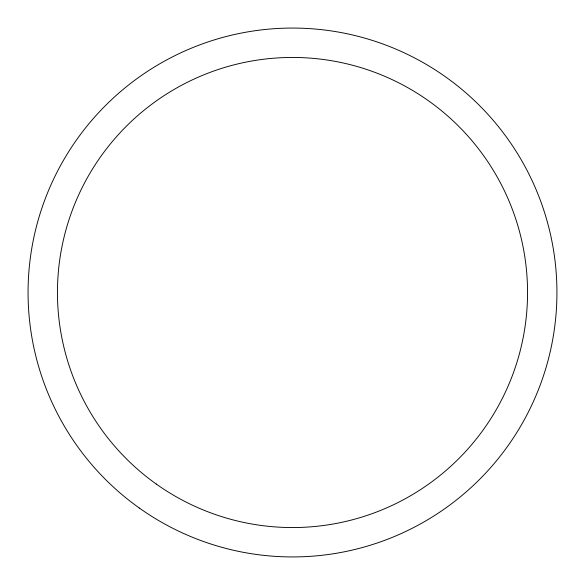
<?xml version="1.0" encoding="UTF-8"?>
<svg xmlns="http://www.w3.org/2000/svg" width="585" height="585" viewBox="0 0 585 585"><rect width="100%" height="100%" fill="white"/><g stroke="black" fill="none" stroke-linecap="round" stroke-linejoin="round"><path stroke-width="0.88" d="M156.283 484.058A235.053 235.053 0 0 0 526.5 314.686A235.053 235.053 0 0 0 194.717 78.756A235.053 235.053 0 0 0 156.283 484.058M139.259 507.999A264.427 264.427 0 0 0 555.75 317.458A264.427 264.427 0 0 0 182.491 52.036A264.427 264.427 0 0 0 139.259 507.999"/></g></svg>
